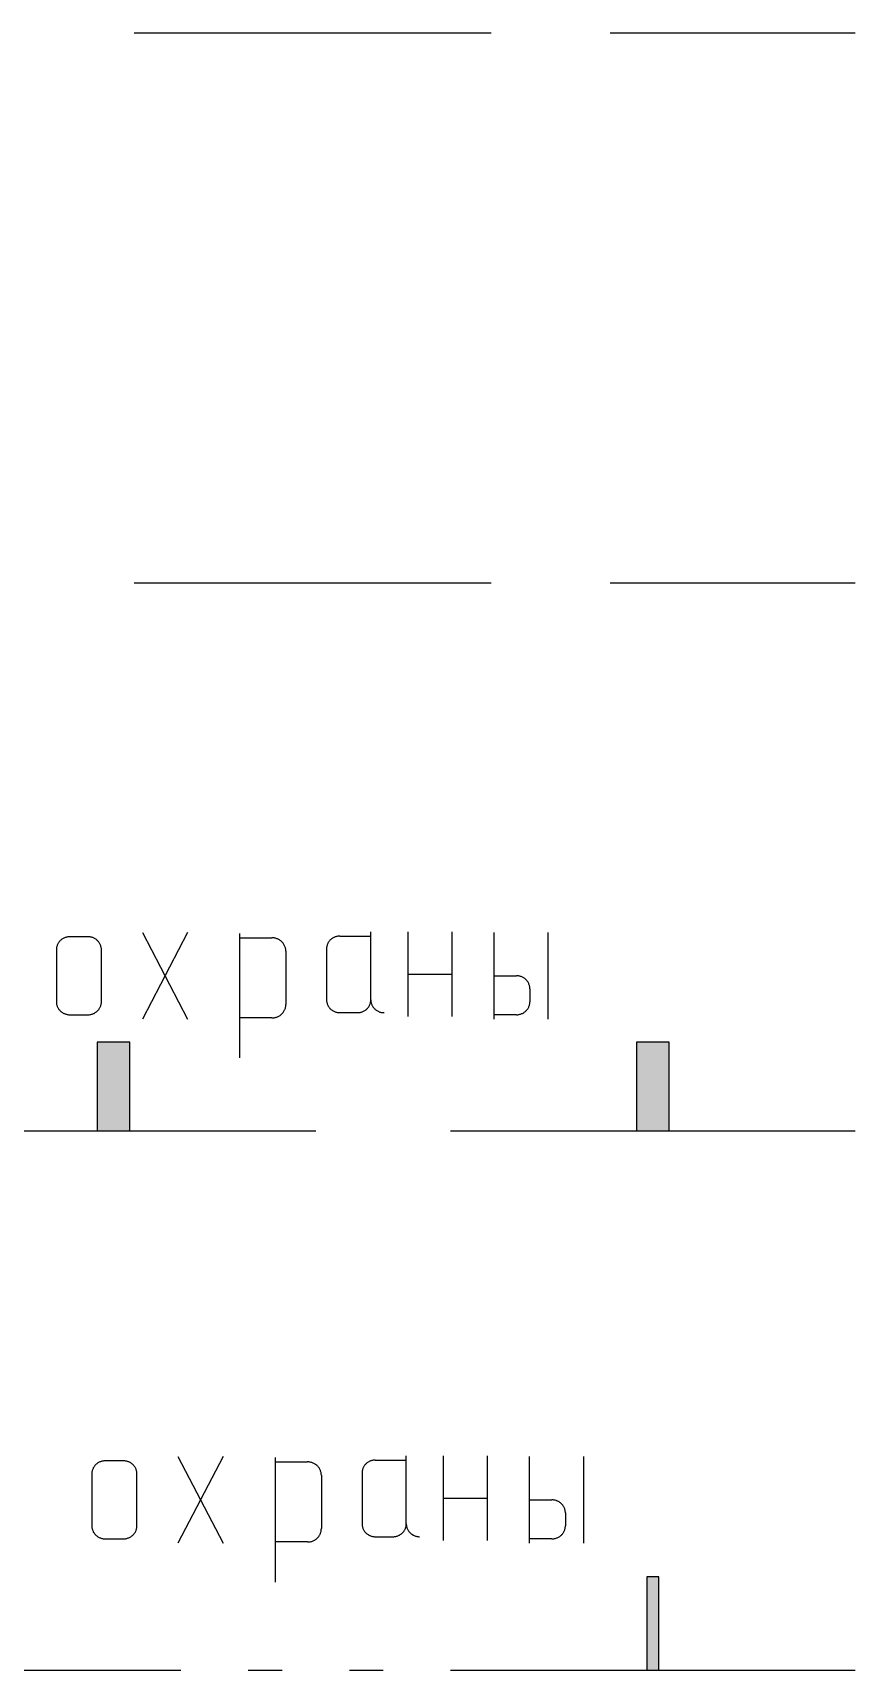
# Model space of a CAD drawing. Extents: x 8646 to 18206, y -17605 to -192.
# Drawn here: x 11072.69 to 11077.63, y -9044.8 to -9034.97 of the extents above; entities that cross this region are included whole.
import ezdxf

# ---------------------------------------------------------------- set-up
doc = ezdxf.new("R2010")
doc.units = 0
doc.layers.get('0').update_dxf_attribs({"linetype": 'CONTINUOUS'})

msp = doc.modelspace()

# ---------------------------------------------------------------- hatches: boundary and pattern name
at = {"linetype": 'CONTINUOUS'}
for points in [[(11073.0809, -9041.5609), (11073.0809, -9041.0277), (11073.2765, -9041.0277), (11073.2765, -9041.5609)], [(11076.319, -9041.5609), (11076.319, -9041.0277), (11076.5146, -9041.0277), (11076.5146, -9041.5609)], [(11076.3809, -9044.799), (11076.3809, -9044.2377), (11076.4527, -9044.2377), (11076.4527, -9044.799)]]:
    msp.add_hatch(color=8, dxfattribs=at).paths.add_polyline_path(points)

# ---------------------------------------------------------------- linework, layer by layer
at = {"color": 8, "linetype": 'CONTINUOUS'}
for p, q in [((11073.3027, -9034.9667), (11075.4463, -9034.9667)), ((11076.1609, -9034.9667), (11077.6311, -9034.9667)), ((11073.3027, -9038.2693), (11075.4463, -9038.2693)), ((11076.1609, -9038.2693), (11077.6311, -9038.2693)), ((11072.847, -9040.4338), (11072.845, -9040.4374)), ((11072.8492, -9040.4304), (11072.847, -9040.4338)), ((11072.8516, -9040.4269), (11072.8492, -9040.4304)), ((11072.8542, -9040.4237), (11072.8516, -9040.4269)), ((11072.857, -9040.4206), (11072.8542, -9040.4237)), ((11072.8599, -9040.4177), (11072.857, -9040.4206)), ((11072.863, -9040.4149), (11072.8599, -9040.4177)), ((11072.8662, -9040.4122), (11072.863, -9040.4149)), ((11072.8696, -9040.4097), (11072.8662, -9040.4122)), ((11072.8731, -9040.4075), (11072.8696, -9040.4097)), ((11072.8768, -9040.4052), (11072.8731, -9040.4075)), ((11072.8804, -9040.4033), (11072.8768, -9040.4052)), ((11072.8843, -9040.4016), (11072.8804, -9040.4033)), ((11072.8881, -9040.4), (11072.8843, -9040.4016)), ((11072.8922, -9040.3987), (11072.8881, -9040.4)), ((11072.8963, -9040.3975), (11072.8922, -9040.3987)), ((11072.9004, -9040.3965), (11072.8963, -9040.3975)), ((11072.9046, -9040.3958), (11072.9004, -9040.3965)), ((11072.9088, -9040.3952), (11072.9046, -9040.3958)), ((11072.9131, -9040.3949), (11072.9088, -9040.3952)), ((11072.9173, -9040.3948), (11072.9131, -9040.3949)), ((11073.0255, -9040.3948), (11072.9173, -9040.3948)), ((11073.0298, -9040.3949), (11073.0255, -9040.3948)), ((11073.034, -9040.3952), (11073.0298, -9040.3949)), ((11073.0382, -9040.3958), (11073.034, -9040.3952)), ((11073.0424, -9040.3965), (11073.0382, -9040.3958)), ((11073.0465, -9040.3975), (11073.0424, -9040.3965)), ((11073.0507, -9040.3987), (11073.0465, -9040.3975)), ((11073.0546, -9040.4), (11073.0507, -9040.3987)), ((11073.0586, -9040.4016), (11073.0546, -9040.4)), ((11073.0624, -9040.4033), (11073.0586, -9040.4016)), ((11073.0661, -9040.4052), (11073.0624, -9040.4033)), ((11073.0698, -9040.4075), (11073.0661, -9040.4052)), ((11073.0733, -9040.4097), (11073.0698, -9040.4075)), ((11073.0766, -9040.4122), (11073.0733, -9040.4097)), ((11073.0799, -9040.4149), (11073.0766, -9040.4122)), ((11073.083, -9040.4177), (11073.0799, -9040.4149)), ((11073.0859, -9040.4206), (11073.083, -9040.4177)), ((11073.0886, -9040.4237), (11073.0859, -9040.4206)), ((11073.0912, -9040.4269), (11073.0886, -9040.4237)), ((11073.0936, -9040.4304), (11073.0912, -9040.4269)), ((11073.0958, -9040.4338), (11073.0936, -9040.4304)), ((11073.0978, -9040.4374), (11073.0958, -9040.4338)), ((11073.6235, -9040.3688), (11073.3529, -9040.8892)), ((11073.3529, -9040.3688), (11073.6235, -9040.8892)), ((11073.9358, -9040.3744), (11073.9358, -9041.1224)), ((11073.9358, -9040.4011), (11074.1302, -9040.4011)), ((11074.1346, -9040.4012), (11074.1302, -9040.4011)), ((11074.139, -9040.4015), (11074.1346, -9040.4012)), ((11074.1433, -9040.4021), (11074.139, -9040.4015)), ((11074.1476, -9040.4028), (11074.1433, -9040.4021)), ((11074.1518, -9040.4038), (11074.1476, -9040.4028)), ((11074.156, -9040.4051), (11074.1518, -9040.4038)), ((11074.1601, -9040.4065), (11074.156, -9040.4051)), ((11074.1641, -9040.4081), (11074.1601, -9040.4065)), ((11074.1681, -9040.4099), (11074.1641, -9040.4081)), ((11074.1719, -9040.4118), (11074.1681, -9040.4099)), ((11074.1757, -9040.4141), (11074.1719, -9040.4118)), ((11074.1792, -9040.4165), (11074.1757, -9040.4141)), ((11074.1826, -9040.4189), (11074.1792, -9040.4165)), ((11074.1861, -9040.4217), (11074.1826, -9040.4189)), ((11074.1892, -9040.4245), (11074.1861, -9040.4217)), ((11074.1922, -9040.4277), (11074.1892, -9040.4245)), ((11074.195, -9040.4309), (11074.1922, -9040.4277)), ((11074.1977, -9040.4342), (11074.195, -9040.4309)), ((11074.2001, -9040.4376), (11074.1977, -9040.4342)), ((11074.4648, -9040.436), (11074.4633, -9040.4398)), ((11074.4666, -9040.4325), (11074.4648, -9040.436)), ((11074.4686, -9040.4289), (11074.4666, -9040.4325)), ((11074.4708, -9040.4255), (11074.4686, -9040.4289)), ((11074.4731, -9040.4221), (11074.4708, -9040.4255)), ((11074.4756, -9040.419), (11074.4731, -9040.4221)), ((11074.4784, -9040.4159), (11074.4756, -9040.419)), ((11074.4813, -9040.413), (11074.4784, -9040.4159)), ((11074.4842, -9040.4103), (11074.4813, -9040.413)), ((11074.4875, -9040.4076), (11074.4842, -9040.4103)), ((11074.4908, -9040.4052), (11074.4875, -9040.4076)), ((11074.4942, -9040.403), (11074.4908, -9040.4052)), ((11074.4978, -9040.4008), (11074.4942, -9040.403)), ((11074.5014, -9040.3989), (11074.4978, -9040.4008)), ((11074.5052, -9040.3972), (11074.5014, -9040.3989)), ((11074.509, -9040.3956), (11074.5052, -9040.3972)), ((11074.513, -9040.3943), (11074.509, -9040.3956)), ((11074.517, -9040.3932), (11074.513, -9040.3943)), ((11074.521, -9040.3923), (11074.517, -9040.3932)), ((11074.5251, -9040.3916), (11074.521, -9040.3923)), ((11074.5293, -9040.3909), (11074.5251, -9040.3916)), ((11074.5334, -9040.3907), (11074.5293, -9040.3909)), ((11074.5376, -9040.3906), (11074.5334, -9040.3907)), ((11074.5376, -9040.3906), (11074.7236, -9040.3906)), ((11074.7236, -9040.7737), (11074.7236, -9040.365)), ((11074.9449, -9040.3644), (11074.9449, -9040.8739)), ((11075.2098, -9040.3644), (11075.2098, -9040.8739)), ((11075.4617, -9040.3688), (11075.4617, -9040.8892)), ((11075.7864, -9040.3688), (11075.7864, -9040.8892)), ((11072.8363, -9040.4687), (11072.8361, -9040.4728)), ((11072.8361, -9040.4728), (11072.8361, -9040.7851)), ((11072.8366, -9040.4647), (11072.8363, -9040.4687)), ((11072.8371, -9040.4607), (11072.8366, -9040.4647)), ((11072.8379, -9040.4567), (11072.8371, -9040.4607)), ((11072.8389, -9040.4527), (11072.8379, -9040.4567)), ((11072.8401, -9040.4487), (11072.8389, -9040.4527)), ((11072.8415, -9040.4449), (11072.8401, -9040.4487)), ((11072.8432, -9040.4411), (11072.8415, -9040.4449)), ((11072.845, -9040.4374), (11072.8432, -9040.4411)), ((11073.0997, -9040.4411), (11073.0978, -9040.4374)), ((11073.1013, -9040.4449), (11073.0997, -9040.4411)), ((11073.1027, -9040.4487), (11073.1013, -9040.4449)), ((11073.1039, -9040.4527), (11073.1027, -9040.4487)), ((11073.1049, -9040.4567), (11073.1039, -9040.4527)), ((11073.1057, -9040.4607), (11073.1049, -9040.4567)), ((11073.1063, -9040.4647), (11073.1057, -9040.4607)), ((11073.1066, -9040.4687), (11073.1063, -9040.4647)), ((11073.1067, -9040.4728), (11073.1066, -9040.4687)), ((11073.1067, -9040.7851), (11073.1067, -9040.4728)), ((11074.2024, -9040.4412), (11074.2001, -9040.4376)), ((11074.2045, -9040.4449), (11074.2024, -9040.4412)), ((11074.2063, -9040.4486), (11074.2045, -9040.4449)), ((11074.208, -9040.4526), (11074.2063, -9040.4486)), ((11074.2095, -9040.4565), (11074.208, -9040.4526)), ((11074.2107, -9040.4606), (11074.2095, -9040.4565)), ((11074.2117, -9040.4646), (11074.2107, -9040.4606)), ((11074.2126, -9040.4687), (11074.2117, -9040.4646)), ((11074.2132, -9040.4729), (11074.2126, -9040.4687)), ((11074.2135, -9040.477), (11074.2132, -9040.4729)), ((11074.2136, -9040.4813), (11074.2135, -9040.477)), ((11074.2136, -9040.4813), (11074.2136, -9040.8019)), ((11074.4581, -9040.4631), (11074.4579, -9040.4672)), ((11074.4579, -9040.4672), (11074.4579, -9040.7737)), ((11074.4583, -9040.4592), (11074.4581, -9040.4631)), ((11074.4589, -9040.4552), (11074.4583, -9040.4592)), ((11074.4597, -9040.4512), (11074.4589, -9040.4552)), ((11074.4607, -9040.4474), (11074.4597, -9040.4512)), ((11074.4618, -9040.4435), (11074.4607, -9040.4474)), ((11074.4633, -9040.4398), (11074.4618, -9040.4435)), ((11074.9449, -9040.6192), (11075.2098, -9040.6192)), ((11075.4617, -9040.6291), (11075.597, -9040.6291)), ((11075.6013, -9040.6291), (11075.597, -9040.6291)), ((11075.6055, -9040.6295), (11075.6013, -9040.6291)), ((11075.6098, -9040.6299), (11075.6055, -9040.6295)), ((11075.6139, -9040.6307), (11075.6098, -9040.6299)), ((11075.618, -9040.6317), (11075.6139, -9040.6307)), ((11075.6221, -9040.6328), (11075.618, -9040.6317)), ((11075.6261, -9040.6343), (11075.6221, -9040.6328)), ((11075.63, -9040.6359), (11075.6261, -9040.6343)), ((11075.6338, -9040.6376), (11075.63, -9040.6359)), ((11075.6376, -9040.6396), (11075.6338, -9040.6376)), ((11075.6412, -9040.6416), (11075.6376, -9040.6396)), ((11075.6448, -9040.644), (11075.6412, -9040.6416)), ((11075.6481, -9040.6464), (11075.6448, -9040.644)), ((11075.6513, -9040.6491), (11075.6481, -9040.6464)), ((11075.6544, -9040.6519), (11075.6513, -9040.6491)), ((11075.6574, -9040.6549), (11075.6544, -9040.6519)), ((11075.6601, -9040.658), (11075.6574, -9040.6549)), ((11075.6627, -9040.6613), (11075.6601, -9040.658)), ((11075.6651, -9040.6646), (11075.6627, -9040.6613)), ((11075.6673, -9040.6681), (11075.6651, -9040.6646)), ((11075.6694, -9040.6717), (11075.6673, -9040.6681)), ((11075.6712, -9040.6754), (11075.6694, -9040.6717)), ((11075.6728, -9040.6791), (11075.6712, -9040.6754)), ((11075.6742, -9040.683), (11075.6728, -9040.6791)), ((11075.6754, -9040.6869), (11075.6742, -9040.683)), ((11075.6764, -9040.6909), (11075.6754, -9040.6869)), ((11075.6772, -9040.6949), (11075.6764, -9040.6909)), ((11075.6778, -9040.6989), (11075.6772, -9040.6949)), ((11075.6781, -9040.703), (11075.6778, -9040.6989)), ((11075.6782, -9040.7071), (11075.6781, -9040.703)), ((11075.6782, -9040.7071), (11075.6782, -9040.7852)), ((11072.8361, -9040.7851), (11072.8363, -9040.7892)), ((11072.8363, -9040.7892), (11072.8366, -9040.7933)), ((11072.8366, -9040.7933), (11072.8371, -9040.7973)), ((11072.8371, -9040.7973), (11072.8379, -9040.8013)), ((11072.8379, -9040.8013), (11072.8389, -9040.8053)), ((11072.8389, -9040.8053), (11072.8401, -9040.8092)), ((11072.8401, -9040.8092), (11072.8415, -9040.813)), ((11072.8415, -9040.813), (11072.8432, -9040.8168)), ((11072.8432, -9040.8168), (11072.845, -9040.8205)), ((11072.845, -9040.8205), (11072.847, -9040.8241)), ((11072.847, -9040.8241), (11072.8492, -9040.8275)), ((11072.8492, -9040.8275), (11072.8516, -9040.831)), ((11073.0912, -9040.831), (11073.0936, -9040.8275)), ((11073.0936, -9040.8275), (11073.0958, -9040.8241)), ((11073.0958, -9040.8241), (11073.0978, -9040.8205)), ((11073.0978, -9040.8205), (11073.0997, -9040.8168)), ((11073.0997, -9040.8168), (11073.1013, -9040.813)), ((11073.1013, -9040.813), (11073.1027, -9040.8092)), ((11073.1027, -9040.8092), (11073.1039, -9040.8053)), ((11073.1039, -9040.8053), (11073.1049, -9040.8013)), ((11073.1049, -9040.8013), (11073.1057, -9040.7973)), ((11073.1057, -9040.7973), (11073.1063, -9040.7933)), ((11073.1063, -9040.7933), (11073.1066, -9040.7892)), ((11073.1066, -9040.7892), (11073.1067, -9040.7851)), ((11074.208, -9040.8306), (11074.2095, -9040.8266)), ((11074.2095, -9040.8266), (11074.2107, -9040.8226)), ((11074.2107, -9040.8226), (11074.2117, -9040.8185)), ((11074.2117, -9040.8185), (11074.2126, -9040.8144)), ((11074.2126, -9040.8144), (11074.2132, -9040.8103)), ((11074.2132, -9040.8103), (11074.2135, -9040.8061)), ((11074.2135, -9040.8061), (11074.2136, -9040.8019)), ((11074.4579, -9040.7737), (11074.4581, -9040.7777)), ((11074.4581, -9040.7777), (11074.4583, -9040.7817)), ((11074.4583, -9040.7817), (11074.4589, -9040.7857)), ((11074.4589, -9040.7857), (11074.4597, -9040.7896)), ((11074.4597, -9040.7896), (11074.4607, -9040.7935)), ((11074.4607, -9040.7935), (11074.4618, -9040.7974)), ((11074.4618, -9040.7974), (11074.4633, -9040.8012)), ((11074.4633, -9040.8012), (11074.4648, -9040.8049)), ((11074.4648, -9040.8049), (11074.4666, -9040.8085)), ((11074.4666, -9040.8085), (11074.4686, -9040.812)), ((11074.4686, -9040.812), (11074.4708, -9040.8154)), ((11074.4708, -9040.8154), (11074.4731, -9040.8188)), ((11074.4731, -9040.8188), (11074.4756, -9040.8219)), ((11074.4756, -9040.8219), (11074.4784, -9040.825)), ((11074.4784, -9040.825), (11074.4813, -9040.828)), ((11074.4813, -9040.828), (11074.4842, -9040.8306)), ((11074.6973, -9040.8306), (11074.7003, -9040.828)), ((11074.7003, -9040.828), (11074.7032, -9040.825)), ((11074.7032, -9040.825), (11074.7058, -9040.8219)), ((11074.7058, -9040.8219), (11074.7084, -9040.8188)), ((11074.7084, -9040.8188), (11074.7107, -9040.8154)), ((11074.7107, -9040.8154), (11074.7128, -9040.812)), ((11074.7128, -9040.812), (11074.7148, -9040.8085)), ((11074.7148, -9040.8085), (11074.7166, -9040.8049)), ((11074.7166, -9040.8049), (11074.7183, -9040.8012)), ((11074.7183, -9040.8012), (11074.7197, -9040.7974)), ((11074.7197, -9040.7974), (11074.7208, -9040.7935)), ((11074.7208, -9040.7935), (11074.7218, -9040.7896)), ((11074.7218, -9040.7896), (11074.7226, -9040.7857)), ((11074.7226, -9040.7857), (11074.7232, -9040.7817)), ((11074.7232, -9040.7817), (11074.7235, -9040.7777)), ((11074.7235, -9040.7777), (11074.7236, -9040.7737)), ((11074.7236, -9040.7737), (11074.7237, -9040.7777)), ((11074.7237, -9040.7777), (11074.7239, -9040.7817)), ((11074.7239, -9040.7817), (11074.7245, -9040.7857)), ((11074.7245, -9040.7857), (11074.7254, -9040.7896)), ((11074.7254, -9040.7896), (11074.7263, -9040.7935)), ((11074.7263, -9040.7935), (11074.7274, -9040.7974)), ((11074.7274, -9040.7974), (11074.7289, -9040.8012)), ((11074.7289, -9040.8012), (11074.7304, -9040.8049)), ((11074.7304, -9040.8049), (11074.7322, -9040.8085)), ((11074.7322, -9040.8085), (11074.7342, -9040.812)), ((11074.7342, -9040.812), (11074.7364, -9040.8154)), ((11074.7364, -9040.8154), (11074.7388, -9040.8188)), ((11074.7388, -9040.8188), (11074.7413, -9040.8219)), ((11074.7413, -9040.8219), (11074.7441, -9040.825)), ((11074.7441, -9040.825), (11074.7469, -9040.828)), ((11074.7469, -9040.828), (11074.7499, -9040.8306)), ((11075.6627, -9040.8311), (11075.6651, -9040.8277)), ((11075.6651, -9040.8277), (11075.6673, -9040.8242)), ((11075.6673, -9040.8242), (11075.6694, -9040.8206)), ((11075.6694, -9040.8206), (11075.6712, -9040.8169)), ((11075.6712, -9040.8169), (11075.6728, -9040.8132)), ((11075.6728, -9040.8132), (11075.6742, -9040.8093)), ((11075.6742, -9040.8093), (11075.6754, -9040.8054)), ((11075.6754, -9040.8054), (11075.6764, -9040.8014)), ((11075.6764, -9040.8014), (11075.6772, -9040.7975)), ((11075.6772, -9040.7975), (11075.6778, -9040.7934)), ((11075.6778, -9040.7934), (11075.6781, -9040.7893)), ((11075.6781, -9040.7893), (11075.6782, -9040.7852)), ((11072.8516, -9040.831), (11072.8542, -9040.8342)), ((11072.8542, -9040.8342), (11072.857, -9040.8373)), ((11072.857, -9040.8373), (11072.8599, -9040.8403)), ((11072.8599, -9040.8403), (11072.863, -9040.8431)), ((11072.863, -9040.8431), (11072.8662, -9040.8458)), ((11072.8662, -9040.8458), (11072.8696, -9040.8482)), ((11072.8696, -9040.8482), (11072.8731, -9040.8505)), ((11072.8731, -9040.8505), (11072.8768, -9040.8526)), ((11072.8768, -9040.8526), (11072.8804, -9040.8546)), ((11072.8804, -9040.8546), (11072.8843, -9040.8563)), ((11072.8843, -9040.8563), (11072.8881, -9040.8579)), ((11072.8881, -9040.8579), (11072.8922, -9040.8593)), ((11072.8922, -9040.8593), (11072.8963, -9040.8604)), ((11072.8963, -9040.8604), (11072.9004, -9040.8614)), ((11072.9004, -9040.8614), (11072.9046, -9040.8621)), ((11072.9046, -9040.8621), (11072.9088, -9040.8627)), ((11072.9088, -9040.8627), (11072.9131, -9040.863)), ((11072.9131, -9040.863), (11072.9173, -9040.8631)), ((11072.9173, -9040.8631), (11073.0255, -9040.8631)), ((11073.0255, -9040.8631), (11073.0298, -9040.863)), ((11073.0298, -9040.863), (11073.034, -9040.8627)), ((11073.034, -9040.8627), (11073.0382, -9040.8621)), ((11073.0382, -9040.8621), (11073.0424, -9040.8614)), ((11073.0424, -9040.8614), (11073.0465, -9040.8604)), ((11073.0465, -9040.8604), (11073.0507, -9040.8593)), ((11073.0507, -9040.8593), (11073.0546, -9040.8579)), ((11073.0546, -9040.8579), (11073.0586, -9040.8563)), ((11073.0586, -9040.8563), (11073.0624, -9040.8546)), ((11073.0624, -9040.8546), (11073.0661, -9040.8526)), ((11073.0661, -9040.8526), (11073.0698, -9040.8505)), ((11073.0698, -9040.8505), (11073.0733, -9040.8482)), ((11073.0733, -9040.8482), (11073.0766, -9040.8458)), ((11073.0766, -9040.8458), (11073.0799, -9040.8431)), ((11073.0799, -9040.8431), (11073.083, -9040.8403)), ((11073.083, -9040.8403), (11073.0859, -9040.8373)), ((11073.0859, -9040.8373), (11073.0886, -9040.8342)), ((11073.0886, -9040.8342), (11073.0912, -9040.831)), ((11074.1302, -9040.882), (11073.9358, -9040.882)), ((11074.1302, -9040.882), (11074.1346, -9040.882)), ((11074.1346, -9040.882), (11074.139, -9040.8815)), ((11074.139, -9040.8815), (11074.1433, -9040.881)), ((11074.1433, -9040.881), (11074.1476, -9040.8803)), ((11074.1476, -9040.8803), (11074.1518, -9040.8793)), ((11074.1518, -9040.8793), (11074.156, -9040.8781)), ((11074.156, -9040.8781), (11074.1601, -9040.8767)), ((11074.1601, -9040.8767), (11074.1641, -9040.875)), ((11074.1641, -9040.875), (11074.1681, -9040.8733)), ((11074.1681, -9040.8733), (11074.1719, -9040.8712)), ((11074.1719, -9040.8712), (11074.1757, -9040.8691)), ((11074.1757, -9040.8691), (11074.1792, -9040.8667)), ((11074.1792, -9040.8667), (11074.1826, -9040.8642)), ((11074.1826, -9040.8642), (11074.1861, -9040.8614)), ((11074.1861, -9040.8614), (11074.1892, -9040.8586)), ((11074.1892, -9040.8586), (11074.1922, -9040.8555)), ((11074.1922, -9040.8555), (11074.195, -9040.8523)), ((11074.195, -9040.8523), (11074.1977, -9040.849)), ((11074.1977, -9040.849), (11074.2001, -9040.8455)), ((11074.2001, -9040.8455), (11074.2024, -9040.8419)), ((11074.2024, -9040.8419), (11074.2045, -9040.8382)), ((11074.2045, -9040.8382), (11074.2063, -9040.8345)), ((11074.2063, -9040.8345), (11074.208, -9040.8306)), ((11074.4842, -9040.8306), (11074.4875, -9040.8333)), ((11074.4875, -9040.8333), (11074.4908, -9040.8357)), ((11074.4908, -9040.8357), (11074.4942, -9040.8379)), ((11074.4942, -9040.8379), (11074.4978, -9040.8401)), ((11074.4978, -9040.8401), (11074.5014, -9040.842)), ((11074.5014, -9040.842), (11074.5052, -9040.8437)), ((11074.5052, -9040.8437), (11074.509, -9040.8452)), ((11074.509, -9040.8452), (11074.513, -9040.8466)), ((11074.513, -9040.8466), (11074.517, -9040.8478)), ((11074.517, -9040.8478), (11074.521, -9040.8487)), ((11074.521, -9040.8487), (11074.5251, -9040.8494)), ((11074.5251, -9040.8494), (11074.5293, -9040.8499)), ((11074.5293, -9040.8499), (11074.5334, -9040.8503)), ((11074.5334, -9040.8503), (11074.5376, -9040.8504)), ((11074.5376, -9040.8504), (11074.6439, -9040.8504)), ((11074.6439, -9040.8504), (11074.648, -9040.8503)), ((11074.648, -9040.8503), (11074.6522, -9040.8499)), ((11074.6522, -9040.8499), (11074.6564, -9040.8494)), ((11074.6564, -9040.8494), (11074.6605, -9040.8487)), ((11074.6605, -9040.8487), (11074.6645, -9040.8478)), ((11074.6645, -9040.8478), (11074.6685, -9040.8466)), ((11074.6685, -9040.8466), (11074.6724, -9040.8452)), ((11074.6724, -9040.8452), (11074.6763, -9040.8437)), ((11074.6763, -9040.8437), (11074.6801, -9040.842)), ((11074.6801, -9040.842), (11074.6837, -9040.8401)), ((11074.6837, -9040.8401), (11074.6873, -9040.8379)), ((11074.6873, -9040.8379), (11074.6907, -9040.8357)), ((11074.6907, -9040.8357), (11074.694, -9040.8333)), ((11074.694, -9040.8333), (11074.6973, -9040.8306)), ((11074.7499, -9040.8306), (11074.7531, -9040.8333)), ((11074.7531, -9040.8333), (11074.7564, -9040.8357)), ((11074.7564, -9040.8357), (11074.7599, -9040.8379)), ((11074.7599, -9040.8379), (11074.7634, -9040.8401)), ((11074.7634, -9040.8401), (11074.7671, -9040.842)), ((11074.7671, -9040.842), (11074.7709, -9040.8437)), ((11074.7709, -9040.8437), (11074.7747, -9040.8452)), ((11074.7747, -9040.8452), (11074.7786, -9040.8466)), ((11074.7786, -9040.8466), (11074.7826, -9040.8478)), ((11074.7826, -9040.8478), (11074.7867, -9040.8487)), ((11074.7867, -9040.8487), (11074.7908, -9040.8494)), ((11074.7908, -9040.8494), (11074.795, -9040.8499)), ((11074.795, -9040.8499), (11074.799, -9040.8503)), ((11074.799, -9040.8503), (11074.8032, -9040.8504)), ((11075.597, -9040.8633), (11075.4617, -9040.8633)), ((11075.597, -9040.8633), (11075.6013, -9040.8632)), ((11075.6013, -9040.8632), (11075.6055, -9040.8628)), ((11075.6055, -9040.8628), (11075.6098, -9040.8623)), ((11075.6098, -9040.8623), (11075.6139, -9040.8616)), ((11075.6139, -9040.8616), (11075.618, -9040.8606)), ((11075.618, -9040.8606), (11075.6221, -9040.8595)), ((11075.6221, -9040.8595), (11075.6261, -9040.858)), ((11075.6261, -9040.858), (11075.63, -9040.8564)), ((11075.63, -9040.8564), (11075.6338, -9040.8548)), ((11075.6338, -9040.8548), (11075.6376, -9040.8528)), ((11075.6376, -9040.8528), (11075.6412, -9040.8506)), ((11075.6412, -9040.8506), (11075.6448, -9040.8483)), ((11075.6448, -9040.8483), (11075.6481, -9040.8459)), ((11075.6481, -9040.8459), (11075.6513, -9040.8432)), ((11075.6513, -9040.8432), (11075.6544, -9040.8404)), ((11075.6544, -9040.8404), (11075.6574, -9040.8375)), ((11075.6574, -9040.8375), (11075.6601, -9040.8343)), ((11075.6601, -9040.8343), (11075.6627, -9040.8311)), ((11073.2765, -9041.0277), (11073.0809, -9041.0277)), ((11073.0809, -9041.0277), (11073.0809, -9041.5609)), ((11073.2765, -9041.5609), (11073.2765, -9041.0277)), ((11076.5146, -9041.0277), (11076.319, -9041.0277)), ((11076.319, -9041.0277), (11076.319, -9041.5609)), ((11076.5146, -9041.5609), (11076.5146, -9041.0277)), ((11071.9644, -9041.5609), (11074.393, -9041.5609)), ((11073.0809, -9041.5609), (11073.2765, -9041.5609)), ((11075.2025, -9041.5609), (11077.6311, -9041.5609)), ((11076.319, -9041.5609), (11076.5146, -9041.5609)), ((11073.0599, -9043.5807), (11073.0579, -9043.5843)), ((11073.0622, -9043.5773), (11073.0599, -9043.5807)), ((11073.0646, -9043.5738), (11073.0622, -9043.5773)), ((11073.0672, -9043.5706), (11073.0646, -9043.5738)), ((11073.07, -9043.5675), (11073.0672, -9043.5706)), ((11073.0729, -9043.5646), (11073.07, -9043.5675)), ((11073.0759, -9043.5617), (11073.0729, -9043.5646)), ((11073.0792, -9043.5591), (11073.0759, -9043.5617)), ((11073.0825, -9043.5566), (11073.0792, -9043.5591)), ((11073.086, -9043.5544), (11073.0825, -9043.5566)), ((11073.0897, -9043.5521), (11073.086, -9043.5544)), ((11073.0934, -9043.5502), (11073.0897, -9043.5521)), ((11073.0973, -9043.5485), (11073.0934, -9043.5502)), ((11073.1011, -9043.5469), (11073.0973, -9043.5485)), ((11073.1052, -9043.5456), (11073.1011, -9043.5469)), ((11073.1092, -9043.5444), (11073.1052, -9043.5456)), ((11073.1134, -9043.5434), (11073.1092, -9043.5444)), ((11073.1176, -9043.5427), (11073.1134, -9043.5434)), ((11073.1218, -9043.5421), (11073.1176, -9043.5427)), ((11073.126, -9043.5418), (11073.1218, -9043.5421)), ((11073.1303, -9043.5416), (11073.126, -9043.5418)), ((11073.2385, -9043.5416), (11073.1303, -9043.5416)), ((11073.2428, -9043.5418), (11073.2385, -9043.5416)), ((11073.247, -9043.5421), (11073.2428, -9043.5418)), ((11073.2512, -9043.5427), (11073.247, -9043.5421)), ((11073.2554, -9043.5434), (11073.2512, -9043.5427)), ((11073.2595, -9043.5444), (11073.2554, -9043.5434)), ((11073.2636, -9043.5456), (11073.2595, -9043.5444)), ((11073.2676, -9043.5469), (11073.2636, -9043.5456)), ((11073.2715, -9043.5485), (11073.2676, -9043.5469)), ((11073.2754, -9043.5502), (11073.2715, -9043.5485)), ((11073.2791, -9043.5521), (11073.2754, -9043.5502)), ((11073.2828, -9043.5544), (11073.2791, -9043.5521)), ((11073.2862, -9043.5566), (11073.2828, -9043.5544)), ((11073.2895, -9043.5591), (11073.2862, -9043.5566)), ((11073.2929, -9043.5617), (11073.2895, -9043.5591)), ((11073.2959, -9043.5646), (11073.2929, -9043.5617)), ((11073.2988, -9043.5675), (11073.2959, -9043.5646)), ((11073.3016, -9043.5706), (11073.2988, -9043.5675)), ((11073.3042, -9043.5738), (11073.3016, -9043.5706)), ((11073.3066, -9043.5773), (11073.3042, -9043.5738)), ((11073.3088, -9043.5807), (11073.3066, -9043.5773)), ((11073.3108, -9043.5843), (11073.3088, -9043.5807)), ((11073.8365, -9043.5157), (11073.5659, -9044.0361)), ((11073.5659, -9043.5157), (11073.8365, -9044.0361)), ((11074.1487, -9043.5213), (11074.1487, -9044.2693)), ((11074.1487, -9043.548), (11074.3432, -9043.548)), ((11074.3476, -9043.5481), (11074.3432, -9043.548)), ((11074.3519, -9043.5484), (11074.3476, -9043.5481)), ((11074.3563, -9043.549), (11074.3519, -9043.5484)), ((11074.3605, -9043.5497), (11074.3563, -9043.549)), ((11074.3647, -9043.5507), (11074.3605, -9043.5497)), ((11074.369, -9043.552), (11074.3647, -9043.5507)), ((11074.3731, -9043.5534), (11074.369, -9043.552)), ((11074.3771, -9043.555), (11074.3731, -9043.5534)), ((11074.3811, -9043.5568), (11074.3771, -9043.555)), ((11074.3849, -9043.5587), (11074.3811, -9043.5568)), ((11074.3886, -9043.561), (11074.3849, -9043.5587)), ((11074.3922, -9043.5633), (11074.3886, -9043.561)), ((11074.3956, -9043.5658), (11074.3922, -9043.5633)), ((11074.399, -9043.5686), (11074.3956, -9043.5658)), ((11074.4022, -9043.5714), (11074.399, -9043.5686)), ((11074.4052, -9043.5746), (11074.4022, -9043.5714)), ((11074.408, -9043.5778), (11074.4052, -9043.5746)), ((11074.4106, -9043.581), (11074.408, -9043.5778)), ((11074.4131, -9043.5845), (11074.4106, -9043.581)), ((11074.6778, -9043.5829), (11074.6762, -9043.5866)), ((11074.6796, -9043.5794), (11074.6778, -9043.5829)), ((11074.6816, -9043.5758), (11074.6796, -9043.5794)), ((11074.6838, -9043.5724), (11074.6816, -9043.5758)), ((11074.6861, -9043.569), (11074.6838, -9043.5724)), ((11074.6886, -9043.5659), (11074.6861, -9043.569)), ((11074.6914, -9043.5628), (11074.6886, -9043.5659)), ((11074.6942, -9043.5599), (11074.6914, -9043.5628)), ((11074.6972, -9043.5572), (11074.6942, -9043.5599)), ((11074.7005, -9043.5545), (11074.6972, -9043.5572)), ((11074.7038, -9043.552), (11074.7005, -9043.5545)), ((11074.7072, -9043.5499), (11074.7038, -9043.552)), ((11074.7108, -9043.5477), (11074.7072, -9043.5499)), ((11074.7144, -9043.5458), (11074.7108, -9043.5477)), ((11074.7182, -9043.5441), (11074.7144, -9043.5458)), ((11074.722, -9043.5425), (11074.7182, -9043.5441)), ((11074.726, -9043.5412), (11074.722, -9043.5425)), ((11074.7299, -9043.54), (11074.726, -9043.5412)), ((11074.734, -9043.5392), (11074.7299, -9043.54)), ((11074.7381, -9043.5384), (11074.734, -9043.5392)), ((11074.7423, -9043.5378), (11074.7381, -9043.5384)), ((11074.7464, -9043.5376), (11074.7423, -9043.5378)), ((11074.7506, -9043.5375), (11074.7464, -9043.5376)), ((11074.7506, -9043.5375), (11074.9366, -9043.5375)), ((11074.9366, -9043.9206), (11074.9366, -9043.5119)), ((11075.1579, -9043.5113), (11075.1579, -9044.0208)), ((11075.4228, -9043.5113), (11075.4228, -9044.0208)), ((11075.6747, -9043.5157), (11075.6747, -9044.0361)), ((11075.9994, -9043.5157), (11075.9994, -9044.0361)), ((11073.0492, -9043.6156), (11073.0491, -9043.6197)), ((11073.0491, -9043.6197), (11073.0491, -9043.932)), ((11073.0495, -9043.6116), (11073.0492, -9043.6156)), ((11073.0501, -9043.6075), (11073.0495, -9043.6116)), ((11073.0509, -9043.6035), (11073.0501, -9043.6075)), ((11073.0519, -9043.5996), (11073.0509, -9043.6035)), ((11073.053, -9043.5956), (11073.0519, -9043.5996)), ((11073.0545, -9043.5918), (11073.053, -9043.5956)), ((11073.0562, -9043.588), (11073.0545, -9043.5918)), ((11073.0579, -9043.5843), (11073.0562, -9043.588)), ((11073.3126, -9043.588), (11073.3108, -9043.5843)), ((11073.3143, -9043.5918), (11073.3126, -9043.588)), ((11073.3157, -9043.5956), (11073.3143, -9043.5918)), ((11073.3168, -9043.5996), (11073.3157, -9043.5956)), ((11073.3178, -9043.6035), (11073.3168, -9043.5996)), ((11073.3187, -9043.6075), (11073.3178, -9043.6035)), ((11073.3193, -9043.6116), (11073.3187, -9043.6075)), ((11073.3195, -9043.6156), (11073.3193, -9043.6116)), ((11073.3197, -9043.6197), (11073.3195, -9043.6156)), ((11073.3197, -9043.932), (11073.3197, -9043.6197)), ((11074.4154, -9043.5881), (11074.4131, -9043.5845)), ((11074.4175, -9043.5918), (11074.4154, -9043.5881)), ((11074.4193, -9043.5955), (11074.4175, -9043.5918)), ((11074.421, -9043.5995), (11074.4193, -9043.5955)), ((11074.4225, -9043.6034), (11074.421, -9043.5995)), ((11074.4237, -9043.6075), (11074.4225, -9043.6034)), ((11074.4247, -9043.6115), (11074.4237, -9043.6075)), ((11074.4256, -9043.6156), (11074.4247, -9043.6115)), ((11074.4261, -9043.6198), (11074.4256, -9043.6156)), ((11074.4264, -9043.6239), (11074.4261, -9043.6198)), ((11074.4266, -9043.6282), (11074.4264, -9043.6239)), ((11074.4266, -9043.6282), (11074.4266, -9043.9488)), ((11074.671, -9043.61), (11074.6709, -9043.6141)), ((11074.6709, -9043.6141), (11074.6709, -9043.9206)), ((11074.6713, -9043.6061), (11074.671, -9043.61)), ((11074.6719, -9043.6021), (11074.6713, -9043.6061)), ((11074.6727, -9043.5981), (11074.6719, -9043.6021)), ((11074.6737, -9043.5943), (11074.6727, -9043.5981)), ((11074.6747, -9043.5904), (11074.6737, -9043.5943)), ((11074.6762, -9043.5866), (11074.6747, -9043.5904)), ((11075.1579, -9043.7661), (11075.4228, -9043.7661)), ((11075.6747, -9043.776), (11075.81, -9043.776)), ((11075.8143, -9043.776), (11075.81, -9043.776)), ((11075.8185, -9043.7764), (11075.8143, -9043.776)), ((11075.8227, -9043.7768), (11075.8185, -9043.7764)), ((11075.8269, -9043.7776), (11075.8227, -9043.7768)), ((11075.831, -9043.7786), (11075.8269, -9043.7776)), ((11075.8351, -9043.7797), (11075.831, -9043.7786)), ((11075.8391, -9043.7812), (11075.8351, -9043.7797)), ((11075.843, -9043.7828), (11075.8391, -9043.7812)), ((11075.8468, -9043.7844), (11075.843, -9043.7828)), ((11075.8505, -9043.7865), (11075.8468, -9043.7844)), ((11075.8542, -9043.7885), (11075.8505, -9043.7865)), ((11075.8577, -9043.7908), (11075.8542, -9043.7885)), ((11075.8611, -9043.7933), (11075.8577, -9043.7908)), ((11075.8643, -9043.796), (11075.8611, -9043.7933)), ((11075.8674, -9043.7988), (11075.8643, -9043.796)), ((11075.8703, -9043.8018), (11075.8674, -9043.7988)), ((11075.8731, -9043.8049), (11075.8703, -9043.8018)), ((11075.8757, -9043.8082), (11075.8731, -9043.8049)), ((11075.8781, -9043.8115), (11075.8757, -9043.8082)), ((11075.8803, -9043.815), (11075.8781, -9043.8115)), ((11075.8824, -9043.8186), (11075.8803, -9043.815)), ((11075.8841, -9043.8223), (11075.8824, -9043.8186)), ((11075.8858, -9043.826), (11075.8841, -9043.8223)), ((11075.8872, -9043.8299), (11075.8858, -9043.826)), ((11075.8884, -9043.8338), (11075.8872, -9043.8299)), ((11075.8893, -9043.8378), (11075.8884, -9043.8338)), ((11075.8902, -9043.8418), (11075.8893, -9043.8378)), ((11075.8907, -9043.8458), (11075.8902, -9043.8418)), ((11075.8911, -9043.8499), (11075.8907, -9043.8458)), ((11075.8912, -9043.854), (11075.8911, -9043.8499)), ((11075.8912, -9043.854), (11075.8912, -9043.9321)), ((11073.0491, -9043.932), (11073.0492, -9043.9361)), ((11073.0492, -9043.9361), (11073.0495, -9043.9402)), ((11073.0495, -9043.9402), (11073.0501, -9043.9442)), ((11073.0501, -9043.9442), (11073.0509, -9043.9482)), ((11073.0509, -9043.9482), (11073.0519, -9043.9522)), ((11073.0519, -9043.9522), (11073.053, -9043.9561)), ((11073.053, -9043.9561), (11073.0545, -9043.9599)), ((11073.0545, -9043.9599), (11073.0562, -9043.9637)), ((11073.0562, -9043.9637), (11073.0579, -9043.9674)), ((11073.0579, -9043.9674), (11073.0599, -9043.971)), ((11073.0599, -9043.971), (11073.0622, -9043.9744)), ((11073.0622, -9043.9744), (11073.0646, -9043.9779)), ((11073.3042, -9043.9779), (11073.3066, -9043.9744)), ((11073.3066, -9043.9744), (11073.3088, -9043.971)), ((11073.3088, -9043.971), (11073.3108, -9043.9674)), ((11073.3108, -9043.9674), (11073.3126, -9043.9637)), ((11073.3126, -9043.9637), (11073.3143, -9043.9599)), ((11073.3143, -9043.9599), (11073.3157, -9043.9561)), ((11073.3157, -9043.9561), (11073.3168, -9043.9522)), ((11073.3168, -9043.9522), (11073.3178, -9043.9482)), ((11073.3178, -9043.9482), (11073.3187, -9043.9442)), ((11073.3187, -9043.9442), (11073.3193, -9043.9402)), ((11073.3193, -9043.9402), (11073.3195, -9043.9361)), ((11073.3195, -9043.9361), (11073.3197, -9043.932)), ((11074.421, -9043.9775), (11074.4225, -9043.9735)), ((11074.4225, -9043.9735), (11074.4237, -9043.9695)), ((11074.4237, -9043.9695), (11074.4247, -9043.9653)), ((11074.4247, -9043.9653), (11074.4256, -9043.9613)), ((11074.4256, -9043.9613), (11074.4261, -9043.9572)), ((11074.4261, -9043.9572), (11074.4264, -9043.953)), ((11074.4264, -9043.953), (11074.4266, -9043.9488)), ((11074.6709, -9043.9206), (11074.671, -9043.9246)), ((11074.671, -9043.9246), (11074.6713, -9043.9286)), ((11074.6713, -9043.9286), (11074.6719, -9043.9326)), ((11074.6719, -9043.9326), (11074.6727, -9043.9365)), ((11074.6727, -9043.9365), (11074.6737, -9043.9404)), ((11074.6737, -9043.9404), (11074.6747, -9043.9443)), ((11074.6747, -9043.9443), (11074.6762, -9043.9481)), ((11074.6762, -9043.9481), (11074.6778, -9043.9518)), ((11074.6778, -9043.9518), (11074.6796, -9043.9554)), ((11074.6796, -9043.9554), (11074.6816, -9043.9589)), ((11074.6816, -9043.9589), (11074.6838, -9043.9623)), ((11074.6838, -9043.9623), (11074.6861, -9043.9657)), ((11074.6861, -9043.9657), (11074.6886, -9043.9688)), ((11074.6886, -9043.9688), (11074.6914, -9043.9719)), ((11074.6914, -9043.9719), (11074.6942, -9043.9749)), ((11074.6942, -9043.9749), (11074.6972, -9043.9775)), ((11074.9102, -9043.9775), (11074.9132, -9043.9749)), ((11074.9132, -9043.9749), (11074.9161, -9043.9719)), ((11074.9161, -9043.9719), (11074.9188, -9043.9688)), ((11074.9188, -9043.9688), (11074.9213, -9043.9657)), ((11074.9213, -9043.9657), (11074.9237, -9043.9623)), ((11074.9237, -9043.9623), (11074.9258, -9043.9589)), ((11074.9258, -9043.9589), (11074.9278, -9043.9554)), ((11074.9278, -9043.9554), (11074.9296, -9043.9518)), ((11074.9296, -9043.9518), (11074.9312, -9043.9481)), ((11074.9312, -9043.9481), (11074.9326, -9043.9443)), ((11074.9326, -9043.9443), (11074.9338, -9043.9404)), ((11074.9338, -9043.9404), (11074.9348, -9043.9365)), ((11074.9348, -9043.9365), (11074.9356, -9043.9326)), ((11074.9356, -9043.9326), (11074.9361, -9043.9286)), ((11074.9361, -9043.9286), (11074.9364, -9043.9246)), ((11074.9364, -9043.9246), (11074.9366, -9043.9206)), ((11074.9366, -9043.9206), (11074.9366, -9043.9246)), ((11074.9366, -9043.9246), (11074.9369, -9043.9286)), ((11074.9369, -9043.9286), (11074.9375, -9043.9326)), ((11074.9375, -9043.9326), (11074.9383, -9043.9365)), ((11074.9383, -9043.9365), (11074.9393, -9043.9404)), ((11074.9393, -9043.9404), (11074.9404, -9043.9443)), ((11074.9404, -9043.9443), (11074.9419, -9043.9481)), ((11074.9419, -9043.9481), (11074.9434, -9043.9518)), ((11074.9434, -9043.9518), (11074.9452, -9043.9554)), ((11074.9452, -9043.9554), (11074.9472, -9043.9589)), ((11074.9472, -9043.9589), (11074.9494, -9043.9623)), ((11074.9494, -9043.9623), (11074.9518, -9043.9657)), ((11074.9518, -9043.9657), (11074.9543, -9043.9688)), ((11074.9543, -9043.9688), (11074.9571, -9043.9719)), ((11074.9571, -9043.9719), (11074.9599, -9043.9749)), ((11074.9599, -9043.9749), (11074.9629, -9043.9775)), ((11075.8757, -9043.978), (11075.8781, -9043.9746)), ((11075.8781, -9043.9746), (11075.8803, -9043.9711)), ((11075.8803, -9043.9711), (11075.8824, -9043.9675)), ((11075.8824, -9043.9675), (11075.8841, -9043.9638)), ((11075.8841, -9043.9638), (11075.8858, -9043.9601)), ((11075.8858, -9043.9601), (11075.8872, -9043.9562)), ((11075.8872, -9043.9562), (11075.8884, -9043.9523)), ((11075.8884, -9043.9523), (11075.8893, -9043.9483)), ((11075.8893, -9043.9483), (11075.8902, -9043.9444)), ((11075.8902, -9043.9444), (11075.8907, -9043.9403)), ((11075.8907, -9043.9403), (11075.8911, -9043.9362)), ((11075.8911, -9043.9362), (11075.8912, -9043.9321)), ((11073.0646, -9043.9779), (11073.0672, -9043.9811)), ((11073.0672, -9043.9811), (11073.07, -9043.9842)), ((11073.07, -9043.9842), (11073.0729, -9043.9872)), ((11073.0729, -9043.9872), (11073.0759, -9043.99)), ((11073.0759, -9043.99), (11073.0792, -9043.9926)), ((11073.0792, -9043.9926), (11073.0825, -9043.9951)), ((11073.0825, -9043.9951), (11073.086, -9043.9974)), ((11073.086, -9043.9974), (11073.0897, -9043.9995)), ((11073.0897, -9043.9995), (11073.0934, -9044.0015)), ((11073.0934, -9044.0015), (11073.0973, -9044.0032)), ((11073.0973, -9044.0032), (11073.1011, -9044.0048)), ((11073.1011, -9044.0048), (11073.1052, -9044.0062)), ((11073.1052, -9044.0062), (11073.1092, -9044.0073)), ((11073.1092, -9044.0073), (11073.1134, -9044.0083)), ((11073.1134, -9044.0083), (11073.1176, -9044.009)), ((11073.1176, -9044.009), (11073.1218, -9044.0095)), ((11073.1218, -9044.0095), (11073.126, -9044.0099)), ((11073.126, -9044.0099), (11073.1303, -9044.01)), ((11073.1303, -9044.01), (11073.2385, -9044.01)), ((11073.2385, -9044.01), (11073.2428, -9044.0099)), ((11073.2428, -9044.0099), (11073.247, -9044.0095)), ((11073.247, -9044.0095), (11073.2512, -9044.009)), ((11073.2512, -9044.009), (11073.2554, -9044.0083)), ((11073.2554, -9044.0083), (11073.2595, -9044.0073)), ((11073.2595, -9044.0073), (11073.2636, -9044.0062)), ((11073.2636, -9044.0062), (11073.2676, -9044.0048)), ((11073.2676, -9044.0048), (11073.2715, -9044.0032)), ((11073.2715, -9044.0032), (11073.2754, -9044.0015)), ((11073.2754, -9044.0015), (11073.2791, -9043.9995)), ((11073.2791, -9043.9995), (11073.2828, -9043.9974)), ((11073.2828, -9043.9974), (11073.2862, -9043.9951)), ((11073.2862, -9043.9951), (11073.2895, -9043.9926)), ((11073.2895, -9043.9926), (11073.2929, -9043.99)), ((11073.2929, -9043.99), (11073.2959, -9043.9872)), ((11073.2959, -9043.9872), (11073.2988, -9043.9842)), ((11073.2988, -9043.9842), (11073.3016, -9043.9811)), ((11073.3016, -9043.9811), (11073.3042, -9043.9779)), ((11074.3432, -9044.0288), (11074.1487, -9044.0288)), ((11074.3432, -9044.0288), (11074.3476, -9044.0288)), ((11074.3476, -9044.0288), (11074.3519, -9044.0284)), ((11074.3519, -9044.0284), (11074.3563, -9044.0279)), ((11074.3563, -9044.0279), (11074.3605, -9044.0272)), ((11074.3605, -9044.0272), (11074.3647, -9044.0262)), ((11074.3647, -9044.0262), (11074.369, -9044.025)), ((11074.369, -9044.025), (11074.3731, -9044.0236)), ((11074.3731, -9044.0236), (11074.3771, -9044.0219)), ((11074.3771, -9044.0219), (11074.3811, -9044.0202)), ((11074.3811, -9044.0202), (11074.3849, -9044.0181)), ((11074.3849, -9044.0181), (11074.3886, -9044.0159)), ((11074.3886, -9044.0159), (11074.3922, -9044.0136)), ((11074.3922, -9044.0136), (11074.3956, -9044.0111)), ((11074.3956, -9044.0111), (11074.399, -9044.0083)), ((11074.399, -9044.0083), (11074.4022, -9044.0055)), ((11074.4022, -9044.0055), (11074.4052, -9044.0024)), ((11074.4052, -9044.0024), (11074.408, -9043.9992)), ((11074.408, -9043.9992), (11074.4106, -9043.9959)), ((11074.4106, -9043.9959), (11074.4131, -9043.9924)), ((11074.4131, -9043.9924), (11074.4154, -9043.9888)), ((11074.4154, -9043.9888), (11074.4175, -9043.9851)), ((11074.4175, -9043.9851), (11074.4193, -9043.9813)), ((11074.4193, -9043.9813), (11074.421, -9043.9775)), ((11074.6972, -9043.9775), (11074.7005, -9043.9802)), ((11074.7005, -9043.9802), (11074.7038, -9043.9826)), ((11074.7038, -9043.9826), (11074.7072, -9043.9848)), ((11074.7072, -9043.9848), (11074.7108, -9043.987)), ((11074.7108, -9043.987), (11074.7144, -9043.9889)), ((11074.7144, -9043.9889), (11074.7182, -9043.9906)), ((11074.7182, -9043.9906), (11074.722, -9043.9921)), ((11074.722, -9043.9921), (11074.726, -9043.9935)), ((11074.726, -9043.9935), (11074.7299, -9043.9947)), ((11074.7299, -9043.9947), (11074.734, -9043.9956)), ((11074.734, -9043.9956), (11074.7381, -9043.9963)), ((11074.7381, -9043.9963), (11074.7423, -9043.9968)), ((11074.7423, -9043.9968), (11074.7464, -9043.9972)), ((11074.7464, -9043.9972), (11074.7506, -9043.9973)), ((11074.7506, -9043.9973), (11074.8569, -9043.9973)), ((11074.8569, -9043.9973), (11074.861, -9043.9972)), ((11074.861, -9043.9972), (11074.8652, -9043.9968)), ((11074.8652, -9043.9968), (11074.8693, -9043.9963)), ((11074.8693, -9043.9963), (11074.8735, -9043.9956)), ((11074.8735, -9043.9956), (11074.8774, -9043.9947)), ((11074.8774, -9043.9947), (11074.8815, -9043.9935)), ((11074.8815, -9043.9935), (11074.8854, -9043.9921)), ((11074.8854, -9043.9921), (11074.8892, -9043.9906)), ((11074.8892, -9043.9906), (11074.8931, -9043.9889)), ((11074.8931, -9043.9889), (11074.8966, -9043.987)), ((11074.8966, -9043.987), (11074.9003, -9043.9848)), ((11074.9003, -9043.9848), (11074.9037, -9043.9826)), ((11074.9037, -9043.9826), (11074.907, -9043.9802)), ((11074.907, -9043.9802), (11074.9102, -9043.9775)), ((11074.9629, -9043.9775), (11074.9661, -9043.9802)), ((11074.9661, -9043.9802), (11074.9694, -9043.9826)), ((11074.9694, -9043.9826), (11074.9728, -9043.9848)), ((11074.9728, -9043.9848), (11074.9764, -9043.987)), ((11074.9764, -9043.987), (11074.9801, -9043.9889)), ((11074.9801, -9043.9889), (11074.9839, -9043.9906)), ((11074.9839, -9043.9906), (11074.9876, -9043.9921)), ((11074.9876, -9043.9921), (11074.9916, -9043.9935)), ((11074.9916, -9043.9935), (11074.9956, -9043.9947)), ((11074.9956, -9043.9947), (11074.9997, -9043.9956)), ((11074.9997, -9043.9956), (11075.0037, -9043.9963)), ((11075.0037, -9043.9963), (11075.0079, -9043.9968)), ((11075.0079, -9043.9968), (11075.012, -9043.9972)), ((11075.012, -9043.9972), (11075.0162, -9043.9973)), ((11075.81, -9044.0102), (11075.6747, -9044.0102)), ((11075.81, -9044.0102), (11075.8143, -9044.0101)), ((11075.8143, -9044.0101), (11075.8185, -9044.0097)), ((11075.8185, -9044.0097), (11075.8227, -9044.0092)), ((11075.8227, -9044.0092), (11075.8269, -9044.0085)), ((11075.8269, -9044.0085), (11075.831, -9044.0075)), ((11075.831, -9044.0075), (11075.8351, -9044.0063)), ((11075.8351, -9044.0063), (11075.8391, -9044.0049)), ((11075.8391, -9044.0049), (11075.843, -9044.0033)), ((11075.843, -9044.0033), (11075.8468, -9044.0017)), ((11075.8468, -9044.0017), (11075.8505, -9043.9997)), ((11075.8505, -9043.9997), (11075.8542, -9043.9975)), ((11075.8542, -9043.9975), (11075.8577, -9043.9952)), ((11075.8577, -9043.9952), (11075.8611, -9043.9928)), ((11075.8611, -9043.9928), (11075.8643, -9043.9901)), ((11075.8643, -9043.9901), (11075.8674, -9043.9873)), ((11075.8674, -9043.9873), (11075.8703, -9043.9844)), ((11075.8703, -9043.9844), (11075.8731, -9043.9812)), ((11075.8731, -9043.9812), (11075.8757, -9043.978)), ((11076.4527, -9044.2377), (11076.3809, -9044.2377)), ((11076.3809, -9044.2377), (11076.3809, -9044.799)), ((11076.4527, -9044.799), (11076.4527, -9044.2377)), ((11071.1549, -9044.799), (11073.5835, -9044.799)), ((11073.9882, -9044.799), (11074.1906, -9044.799)), ((11074.5954, -9044.799), (11074.7978, -9044.799)), ((11075.2025, -9044.799), (11077.6311, -9044.799)), ((11076.3809, -9044.799), (11076.4527, -9044.799))]:
    msp.add_line(p, q, dxfattribs=at)

doc.saveas('drawing.dxf')
